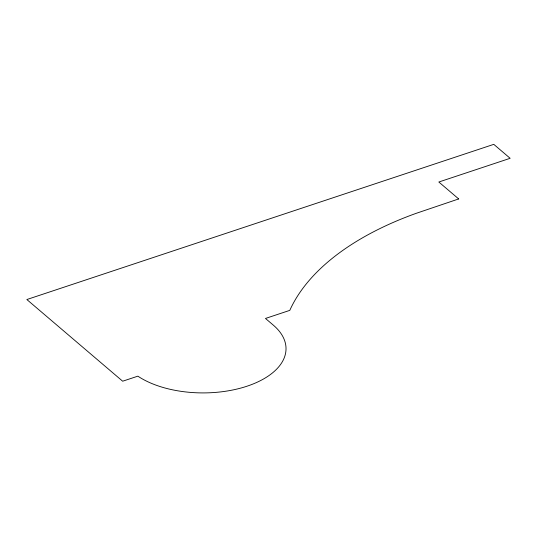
<?xml version="1.0" encoding="UTF-8"?>
<svg xmlns="http://www.w3.org/2000/svg" width="537" height="537" viewBox="0 0 537 537"><rect width="100%" height="100%" fill="white"/><g stroke="black" fill="none" stroke-linecap="round" stroke-linejoin="round"><path stroke-width="0.81" d="M458.685 198.938L416.209 213.323A305.983 163.047 0.1 0 0 289.792 310.373L265.473 318.454L273.346 325.167A83.168 44.316 0.1 0 1 250.94 384.814A83.168 44.316 0.1 0 1 137.861 376.162L122.664 381.21L26.85 299.532L493.785 144.352L510.15 158.301L438.823 182.009L458.685 198.938"/></g></svg>
